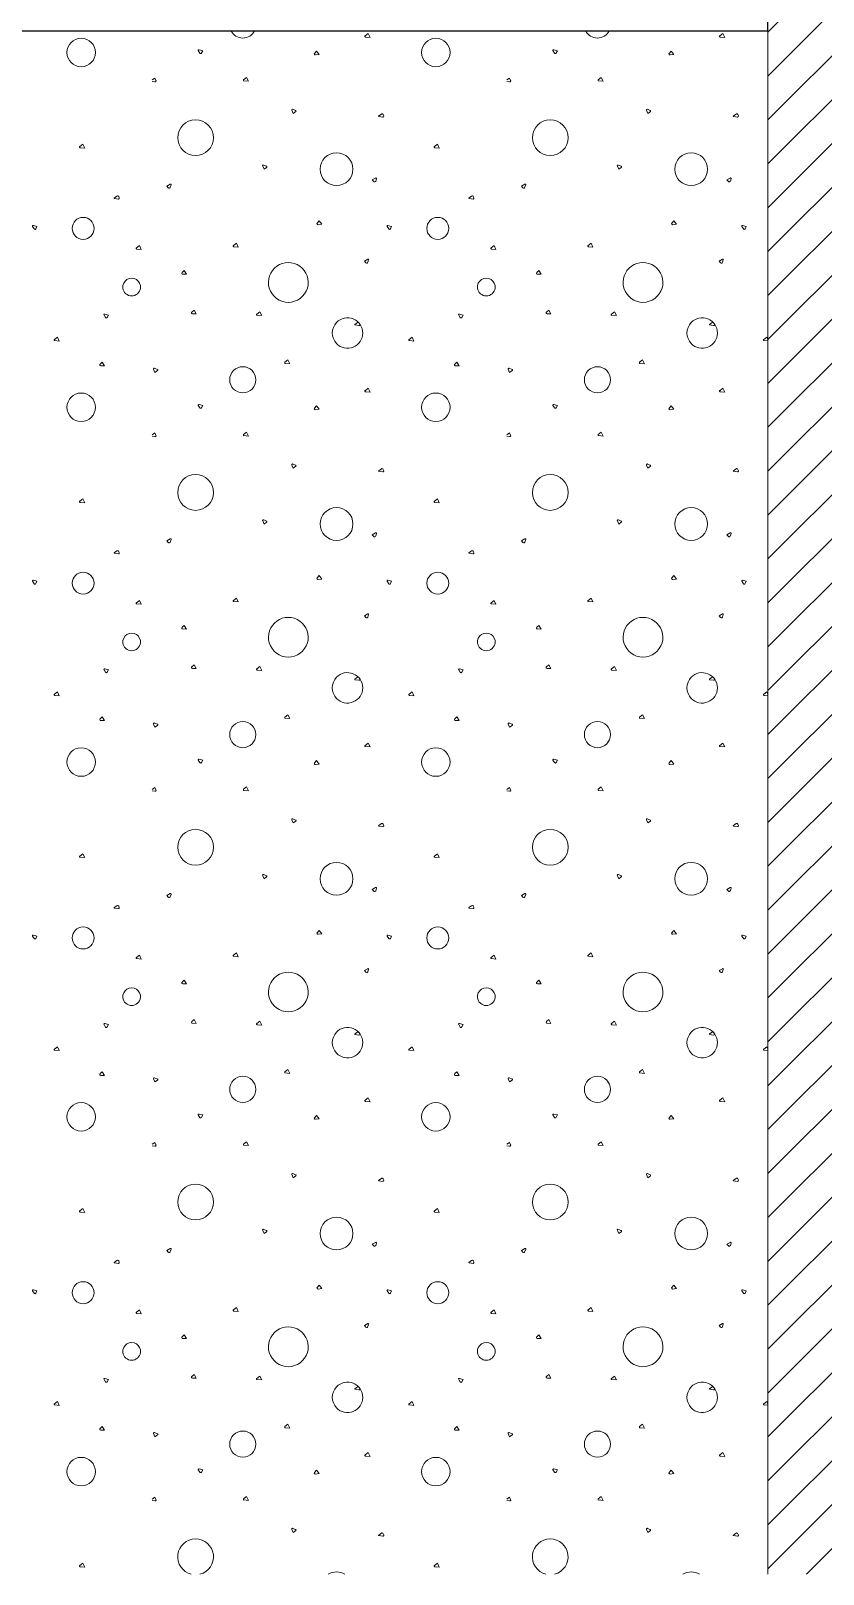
# Model space of a CAD drawing. Header units: millimetres. Extents: x 15 to 2176, y 3 to 641.
# Drawn here: x 392 to 427.7, y 18.5 to 88.1 of the extents above; entities that cross this region are included whole.
import ezdxf
from ezdxf.xclip import XClip

# ---------------------------------------------------------------- set-up
doc = ezdxf.new("R2010")
doc.units = ezdxf.units.MM
doc.header["$MEASUREMENT"] = 0
doc.header["$XCLIPFRAME"] = 0
doc.layers.add('A--------P-', color=7, linetype='Continuous')
doc.layers.add('A-01SF-----', color=7, linetype='Continuous')
doc.layers.add('A-L-10--EF-', color=4, linetype='Continuous', lineweight=0)

# ---------------------------------------------------------------- blocks, each defined once
blk = doc.blocks.new('*X2')
at = {"layer": 'A-L-10--EF-'}
for p, q in [((407.071, 87.847), (407.207, 87.953)), ((407.292, 87.778), (407.086, 87.796)), ((407.207, 87.953), (407.292, 87.778)), ((423.071, 87.847), (423.207, 87.953)), ((423.292, 87.778), (423.086, 87.796)), ((423.207, 87.953), (423.292, 87.778)), ((399.613, 87.072), (399.543, 87.182)), ((399.575, 87.225), (399.741, 87.181)), ((399.741, 87.181), (399.688, 87.076)), ((404.787, 87.058), (404.873, 87.162)), ((404.993, 87.009), (404.825, 86.988)), ((404.873, 87.162), (404.993, 87.009)), ((415.613, 87.072), (415.543, 87.182)), ((415.575, 87.225), (415.741, 87.181)), ((415.741, 87.181), (415.688, 87.076)), ((420.787, 87.058), (420.873, 87.162)), ((420.993, 87.009), (420.825, 86.988)), ((420.873, 87.162), (420.993, 87.009)), ((397.466, 85.862), (397.586, 85.947)), ((397.587, 85.779), (397.466, 85.795)), ((397.586, 85.947), (397.633, 85.839)), ((401.586, 85.869), (401.721, 85.974)), ((401.806, 85.8), (401.601, 85.818)), ((401.721, 85.974), (401.806, 85.8)), ((413.466, 85.862), (413.586, 85.947)), ((413.587, 85.779), (413.466, 85.795)), ((413.586, 85.947), (413.633, 85.839)), ((417.586, 85.869), (417.721, 85.974)), ((417.806, 85.8), (417.601, 85.818)), ((417.721, 85.974), (417.806, 85.8)), ((403.76, 84.492), (403.822, 84.351)), ((403.933, 84.484), (403.808, 84.539)), ((403.822, 84.351), (403.938, 84.435)), ((407.683, 84.236), (407.805, 84.322)), ((407.884, 84.299), (407.91, 84.239)), ((419.76, 84.492), (419.822, 84.351)), ((419.933, 84.484), (419.808, 84.539)), ((419.822, 84.351), (419.938, 84.435)), ((423.683, 84.236), (423.805, 84.322)), ((423.884, 84.299), (423.91, 84.239)), ((407.872, 84.189), (407.688, 84.214)), ((423.872, 84.189), (423.688, 84.214)), ((394.196, 82.857), (394.331, 82.962)), ((394.331, 82.962), (394.416, 82.788)), ((410.196, 82.857), (410.331, 82.962)), ((410.331, 82.962), (410.416, 82.788)), ((394.416, 82.788), (394.211, 82.805)), ((410.416, 82.788), (410.211, 82.805)), ((402.448, 81.974), (402.51, 81.834)), ((402.621, 81.967), (402.496, 82.022)), ((402.51, 81.834), (402.626, 81.917)), ((407.536, 81.438), (407.387, 81.352)), ((418.448, 81.974), (418.51, 81.834)), ((418.621, 81.967), (418.496, 82.022)), ((418.51, 81.834), (418.626, 81.917)), ((423.536, 81.438), (423.387, 81.352)), ((398.271, 81.163), (398.123, 81.077)), ((398.123, 81.077), (398.19, 81.002)), ((398.28, 81.022), (398.313, 81.129)), ((407.387, 81.352), (407.455, 81.277)), ((407.545, 81.297), (407.578, 81.404)), ((414.271, 81.163), (414.123, 81.077)), ((414.123, 81.077), (414.19, 81.002)), ((414.28, 81.022), (414.313, 81.129)), ((423.387, 81.352), (423.455, 81.277)), ((423.545, 81.297), (423.578, 81.404)), ((395.749, 80.536), (395.871, 80.621)), ((395.938, 80.489), (395.755, 80.514)), ((395.95, 80.599), (395.976, 80.539)), ((411.749, 80.536), (411.871, 80.621)), ((411.938, 80.489), (411.755, 80.514)), ((411.95, 80.599), (411.976, 80.539)), ((404.905, 79.402), (404.991, 79.506)), ((405.111, 79.353), (404.943, 79.332)), ((404.991, 79.506), (405.111, 79.353)), ((420.905, 79.402), (420.991, 79.506)), ((421.111, 79.353), (420.943, 79.332)), ((420.991, 79.506), (421.111, 79.353)), ((392.137, 79.141), (392.068, 79.251)), ((392.1, 79.294), (392.265, 79.25)), ((392.265, 79.25), (392.213, 79.145)), ((408.137, 79.141), (408.068, 79.251)), ((408.1, 79.294), (408.265, 79.25)), ((408.265, 79.25), (408.213, 79.145)), ((424.137, 79.141), (424.068, 79.251)), ((424.1, 79.294), (424.265, 79.25)), ((424.265, 79.25), (424.213, 79.145)), ((396.75, 78.286), (396.885, 78.391)), ((396.97, 78.216), (396.765, 78.234)), ((396.885, 78.391), (396.97, 78.216)), ((401.124, 78.39), (401.26, 78.495)), ((401.345, 78.321), (401.14, 78.338)), ((401.26, 78.495), (401.345, 78.321)), ((412.75, 78.286), (412.885, 78.391)), ((412.97, 78.216), (412.765, 78.234)), ((412.885, 78.391), (412.97, 78.216)), ((417.124, 78.39), (417.26, 78.495)), ((417.345, 78.321), (417.14, 78.338)), ((417.26, 78.495), (417.345, 78.321)), ((398.81, 77.175), (398.912, 77.264)), ((398.912, 77.264), (399.007, 77.095)), ((407.185, 77.779), (407.037, 77.693)), ((407.037, 77.693), (407.104, 77.618)), ((407.194, 77.638), (407.227, 77.746)), ((414.81, 77.175), (414.912, 77.264)), ((414.912, 77.264), (415.007, 77.095)), ((423.185, 77.779), (423.037, 77.693)), ((423.037, 77.693), (423.104, 77.618)), ((423.194, 77.638), (423.227, 77.746)), ((399.007, 77.095), (398.838, 77.099)), ((415.007, 77.095), (414.838, 77.099)), ((395.358, 75.149), (395.289, 75.258)), ((395.32, 75.302), (395.486, 75.258)), ((395.486, 75.258), (395.433, 75.153)), ((399.251, 75.394), (399.352, 75.483)), ((399.447, 75.314), (399.278, 75.319)), ((399.352, 75.483), (399.447, 75.314)), ((402.184, 75.3), (402.319, 75.405)), ((402.404, 75.231), (402.199, 75.249)), ((402.319, 75.405), (402.404, 75.231)), ((411.358, 75.149), (411.289, 75.258)), ((411.32, 75.302), (411.486, 75.258)), ((411.486, 75.258), (411.433, 75.153)), ((415.251, 75.394), (415.352, 75.483)), ((415.447, 75.314), (415.278, 75.319)), ((415.352, 75.483), (415.447, 75.314)), ((418.184, 75.3), (418.319, 75.405)), ((418.404, 75.231), (418.199, 75.249)), ((418.319, 75.405), (418.404, 75.231)), ((406.604, 74.834), (406.726, 74.92)), ((406.792, 74.787), (406.609, 74.812)), ((406.805, 74.897), (406.83, 74.837)), ((422.604, 74.834), (422.726, 74.92)), ((422.792, 74.787), (422.609, 74.812)), ((422.805, 74.897), (422.83, 74.837)), ((393.05, 74.155), (393.185, 74.261)), ((393.27, 74.086), (393.065, 74.104)), ((393.185, 74.261), (393.27, 74.086)), ((409.05, 74.155), (409.185, 74.261)), ((409.27, 74.086), (409.065, 74.104)), ((409.185, 74.261), (409.27, 74.086)), ((425.05, 74.155), (425.185, 74.261)), ((425.242, 74.089), (425.065, 74.104)), ((425.185, 74.261), (425.242, 74.143)), ((395.11, 73.045), (395.212, 73.134)), ((395.212, 73.134), (395.307, 72.965)), ((403.449, 73.127), (403.585, 73.232)), ((403.585, 73.232), (403.67, 73.058)), ((411.11, 73.045), (411.212, 73.134)), ((411.212, 73.134), (411.307, 72.965)), ((419.449, 73.127), (419.585, 73.232)), ((419.585, 73.232), (419.67, 73.058)), ((395.307, 72.965), (395.138, 72.969)), ((397.526, 72.811), (397.587, 72.671)), ((397.698, 72.804), (397.573, 72.859)), ((397.587, 72.671), (397.703, 72.754)), ((403.67, 73.058), (403.464, 73.075)), ((411.307, 72.965), (411.138, 72.969)), ((413.526, 72.811), (413.587, 72.671)), ((413.698, 72.804), (413.573, 72.859)), ((413.587, 72.671), (413.703, 72.754)), ((419.67, 73.058), (419.464, 73.075)), ((407.071, 71.847), (407.207, 71.953)), ((407.292, 71.778), (407.086, 71.796)), ((407.207, 71.953), (407.292, 71.778)), ((423.071, 71.847), (423.207, 71.953)), ((423.292, 71.778), (423.086, 71.796)), ((423.207, 71.953), (423.292, 71.778)), ((399.613, 71.072), (399.543, 71.182)), ((399.575, 71.225), (399.741, 71.181)), ((399.741, 71.181), (399.688, 71.076)), ((404.787, 71.058), (404.873, 71.162)), ((404.993, 71.009), (404.825, 70.988)), ((404.873, 71.162), (404.993, 71.009)), ((415.613, 71.072), (415.543, 71.182)), ((415.575, 71.225), (415.741, 71.181)), ((415.741, 71.181), (415.688, 71.076)), ((420.787, 71.058), (420.873, 71.162)), ((420.993, 71.009), (420.825, 70.988)), ((420.873, 71.162), (420.993, 71.009)), ((397.466, 69.862), (397.586, 69.947)), ((397.587, 69.779), (397.466, 69.795)), ((397.586, 69.947), (397.633, 69.839)), ((401.586, 69.869), (401.721, 69.974)), ((401.806, 69.8), (401.601, 69.818)), ((401.721, 69.974), (401.806, 69.8)), ((413.466, 69.862), (413.586, 69.947)), ((413.587, 69.779), (413.466, 69.795)), ((413.586, 69.947), (413.633, 69.839)), ((417.586, 69.869), (417.721, 69.974)), ((417.806, 69.8), (417.601, 69.818)), ((417.721, 69.974), (417.806, 69.8)), ((403.76, 68.492), (403.822, 68.351)), ((403.933, 68.484), (403.808, 68.539)), ((403.822, 68.351), (403.938, 68.435)), ((407.683, 68.236), (407.805, 68.322)), ((407.872, 68.189), (407.688, 68.214)), ((407.884, 68.299), (407.91, 68.239)), ((419.76, 68.492), (419.822, 68.351)), ((419.933, 68.484), (419.808, 68.539)), ((419.822, 68.351), (419.938, 68.435)), ((423.683, 68.236), (423.805, 68.322)), ((423.872, 68.189), (423.688, 68.214)), ((423.884, 68.299), (423.91, 68.239)), ((394.196, 66.857), (394.331, 66.962)), ((394.331, 66.962), (394.416, 66.788)), ((410.196, 66.857), (410.331, 66.962)), ((410.331, 66.962), (410.416, 66.788)), ((394.416, 66.788), (394.211, 66.805)), ((410.416, 66.788), (410.211, 66.805)), ((402.448, 65.974), (402.51, 65.834)), ((402.621, 65.967), (402.496, 66.022)), ((402.51, 65.834), (402.626, 65.917)), ((407.536, 65.438), (407.387, 65.352)), ((418.448, 65.974), (418.51, 65.834)), ((418.621, 65.967), (418.496, 66.022)), ((418.51, 65.834), (418.626, 65.917)), ((423.536, 65.438), (423.387, 65.352)), ((398.271, 65.163), (398.123, 65.077)), ((398.123, 65.077), (398.19, 65.002)), ((398.28, 65.022), (398.313, 65.129)), ((407.387, 65.352), (407.455, 65.277)), ((407.545, 65.297), (407.578, 65.404)), ((414.271, 65.163), (414.123, 65.077)), ((414.123, 65.077), (414.19, 65.002)), ((414.28, 65.022), (414.313, 65.129)), ((423.387, 65.352), (423.455, 65.277)), ((423.545, 65.297), (423.578, 65.404)), ((395.749, 64.536), (395.871, 64.621)), ((395.938, 64.489), (395.755, 64.514)), ((395.95, 64.599), (395.976, 64.539)), ((411.749, 64.536), (411.871, 64.621)), ((411.938, 64.489), (411.755, 64.514)), ((411.95, 64.599), (411.976, 64.539)), ((404.905, 63.402), (404.991, 63.506)), ((405.111, 63.353), (404.943, 63.332)), ((404.991, 63.506), (405.111, 63.353)), ((420.905, 63.402), (420.991, 63.506)), ((421.111, 63.353), (420.943, 63.332)), ((420.991, 63.506), (421.111, 63.353)), ((392.137, 63.141), (392.068, 63.251)), ((392.1, 63.294), (392.265, 63.25)), ((392.265, 63.25), (392.213, 63.145)), ((408.137, 63.141), (408.068, 63.251)), ((408.1, 63.294), (408.265, 63.25)), ((408.265, 63.25), (408.213, 63.145)), ((424.137, 63.141), (424.068, 63.251)), ((424.1, 63.294), (424.265, 63.25)), ((424.265, 63.25), (424.213, 63.145)), ((396.75, 62.286), (396.885, 62.391)), ((396.97, 62.216), (396.765, 62.234)), ((396.885, 62.391), (396.97, 62.216)), ((401.124, 62.39), (401.26, 62.495)), ((401.345, 62.321), (401.14, 62.338)), ((401.26, 62.495), (401.345, 62.321)), ((412.75, 62.286), (412.885, 62.391)), ((412.97, 62.216), (412.765, 62.234)), ((412.885, 62.391), (412.97, 62.216)), ((417.124, 62.39), (417.26, 62.495)), ((417.345, 62.321), (417.14, 62.338)), ((417.26, 62.495), (417.345, 62.321)), ((398.81, 61.175), (398.912, 61.264)), ((398.912, 61.264), (399.007, 61.095)), ((407.185, 61.779), (407.037, 61.693)), ((407.037, 61.693), (407.104, 61.618)), ((407.194, 61.638), (407.227, 61.746)), ((414.81, 61.175), (414.912, 61.264)), ((414.912, 61.264), (415.007, 61.095)), ((423.185, 61.779), (423.037, 61.693)), ((423.037, 61.693), (423.104, 61.618)), ((423.194, 61.638), (423.227, 61.746)), ((399.007, 61.095), (398.838, 61.099)), ((415.007, 61.095), (414.838, 61.099)), ((395.358, 59.149), (395.289, 59.258)), ((395.32, 59.302), (395.486, 59.258)), ((395.486, 59.258), (395.433, 59.153)), ((399.251, 59.394), (399.352, 59.483)), ((399.447, 59.314), (399.278, 59.319)), ((399.352, 59.483), (399.447, 59.314)), ((402.184, 59.3), (402.319, 59.405)), ((402.404, 59.231), (402.199, 59.249)), ((402.319, 59.405), (402.404, 59.231)), ((411.358, 59.149), (411.289, 59.258)), ((411.32, 59.302), (411.486, 59.258)), ((411.486, 59.258), (411.433, 59.153)), ((415.251, 59.394), (415.352, 59.483)), ((415.447, 59.314), (415.278, 59.319)), ((415.352, 59.483), (415.447, 59.314)), ((418.184, 59.3), (418.319, 59.405)), ((418.404, 59.231), (418.199, 59.249)), ((418.319, 59.405), (418.404, 59.231)), ((406.604, 58.834), (406.726, 58.92)), ((406.792, 58.787), (406.609, 58.812)), ((406.805, 58.897), (406.83, 58.837)), ((422.604, 58.834), (422.726, 58.92)), ((422.792, 58.787), (422.609, 58.812)), ((422.805, 58.897), (422.83, 58.837)), ((393.05, 58.155), (393.185, 58.261)), ((393.27, 58.086), (393.065, 58.104)), ((393.185, 58.261), (393.27, 58.086)), ((409.05, 58.155), (409.185, 58.261)), ((409.27, 58.086), (409.065, 58.104)), ((409.185, 58.261), (409.27, 58.086)), ((425.05, 58.155), (425.185, 58.261)), ((425.242, 58.089), (425.065, 58.104)), ((425.185, 58.261), (425.242, 58.143)), ((395.11, 57.045), (395.212, 57.134)), ((395.212, 57.134), (395.307, 56.965)), ((403.449, 57.127), (403.585, 57.232)), ((403.67, 57.058), (403.464, 57.075)), ((403.585, 57.232), (403.67, 57.058)), ((411.11, 57.045), (411.212, 57.134)), ((411.212, 57.134), (411.307, 56.965)), ((419.449, 57.127), (419.585, 57.232)), ((419.67, 57.058), (419.464, 57.075)), ((419.585, 57.232), (419.67, 57.058)), ((395.307, 56.965), (395.138, 56.969)), ((397.526, 56.811), (397.587, 56.671)), ((397.698, 56.804), (397.573, 56.859)), ((397.587, 56.671), (397.703, 56.754)), ((411.307, 56.965), (411.138, 56.969)), ((413.526, 56.811), (413.587, 56.671)), ((413.698, 56.804), (413.573, 56.859)), ((413.587, 56.671), (413.703, 56.754)), ((407.071, 55.847), (407.207, 55.953)), ((407.292, 55.778), (407.086, 55.796)), ((407.207, 55.953), (407.292, 55.778)), ((423.071, 55.847), (423.207, 55.953)), ((423.292, 55.778), (423.086, 55.796)), ((423.207, 55.953), (423.292, 55.778)), ((399.613, 55.072), (399.543, 55.182)), ((399.575, 55.225), (399.741, 55.181)), ((399.741, 55.181), (399.688, 55.076)), ((404.787, 55.058), (404.873, 55.162)), ((404.993, 55.009), (404.825, 54.988)), ((404.873, 55.162), (404.993, 55.009)), ((415.613, 55.072), (415.543, 55.182)), ((415.575, 55.225), (415.741, 55.181)), ((415.741, 55.181), (415.688, 55.076)), ((420.787, 55.058), (420.873, 55.162)), ((420.993, 55.009), (420.825, 54.988)), ((420.873, 55.162), (420.993, 55.009)), ((397.466, 53.862), (397.586, 53.947)), ((397.587, 53.779), (397.466, 53.795)), ((397.586, 53.947), (397.633, 53.839)), ((401.586, 53.869), (401.721, 53.974)), ((401.806, 53.8), (401.601, 53.818)), ((401.721, 53.974), (401.806, 53.8)), ((413.466, 53.862), (413.586, 53.947)), ((413.587, 53.779), (413.466, 53.795)), ((413.586, 53.947), (413.633, 53.839)), ((417.586, 53.869), (417.721, 53.974)), ((417.806, 53.8), (417.601, 53.818)), ((417.721, 53.974), (417.806, 53.8)), ((403.76, 52.492), (403.822, 52.351)), ((403.933, 52.484), (403.808, 52.539)), ((403.822, 52.351), (403.938, 52.435)), ((407.683, 52.236), (407.805, 52.322)), ((407.872, 52.189), (407.688, 52.214)), ((407.884, 52.299), (407.91, 52.239)), ((419.76, 52.492), (419.822, 52.351)), ((419.933, 52.484), (419.808, 52.539)), ((419.822, 52.351), (419.938, 52.435)), ((423.683, 52.236), (423.805, 52.322)), ((423.872, 52.189), (423.688, 52.214)), ((423.884, 52.299), (423.91, 52.239)), ((394.196, 50.857), (394.331, 50.962)), ((394.331, 50.962), (394.416, 50.788)), ((410.196, 50.857), (410.331, 50.962)), ((410.331, 50.962), (410.416, 50.788)), ((394.416, 50.788), (394.211, 50.805)), ((410.416, 50.788), (410.211, 50.805)), ((402.448, 49.974), (402.51, 49.834)), ((402.621, 49.967), (402.496, 50.022)), ((402.51, 49.834), (402.626, 49.917)), ((407.536, 49.438), (407.387, 49.352)), ((418.448, 49.974), (418.51, 49.834)), ((418.621, 49.967), (418.496, 50.022)), ((418.51, 49.834), (418.626, 49.917)), ((423.536, 49.438), (423.387, 49.352)), ((398.271, 49.163), (398.123, 49.077)), ((398.123, 49.077), (398.19, 49.002)), ((398.28, 49.022), (398.313, 49.129)), ((407.387, 49.352), (407.455, 49.277)), ((407.545, 49.297), (407.578, 49.404)), ((414.271, 49.163), (414.123, 49.077)), ((414.123, 49.077), (414.19, 49.002)), ((414.28, 49.022), (414.313, 49.129)), ((423.387, 49.352), (423.455, 49.277)), ((423.545, 49.297), (423.578, 49.404)), ((395.749, 48.536), (395.871, 48.621)), ((395.938, 48.489), (395.755, 48.514)), ((395.95, 48.599), (395.976, 48.539)), ((411.749, 48.536), (411.871, 48.621)), ((411.938, 48.489), (411.755, 48.514)), ((411.95, 48.599), (411.976, 48.539)), ((404.905, 47.402), (404.991, 47.506)), ((405.111, 47.353), (404.943, 47.332)), ((404.991, 47.506), (405.111, 47.353)), ((420.905, 47.402), (420.991, 47.506)), ((421.111, 47.353), (420.943, 47.332)), ((420.991, 47.506), (421.111, 47.353)), ((392.137, 47.141), (392.068, 47.251)), ((392.1, 47.294), (392.265, 47.25)), ((392.265, 47.25), (392.213, 47.145)), ((408.137, 47.141), (408.068, 47.251)), ((408.1, 47.294), (408.265, 47.25)), ((408.265, 47.25), (408.213, 47.145)), ((424.137, 47.141), (424.068, 47.251)), ((424.1, 47.294), (424.265, 47.25)), ((424.265, 47.25), (424.213, 47.145)), ((396.75, 46.286), (396.885, 46.391)), ((396.97, 46.216), (396.765, 46.234)), ((396.885, 46.391), (396.97, 46.216)), ((401.124, 46.39), (401.26, 46.495)), ((401.345, 46.321), (401.14, 46.338)), ((401.26, 46.495), (401.345, 46.321)), ((412.75, 46.286), (412.885, 46.391)), ((412.97, 46.216), (412.765, 46.234)), ((412.885, 46.391), (412.97, 46.216)), ((417.124, 46.39), (417.26, 46.495)), ((417.345, 46.321), (417.14, 46.338)), ((417.26, 46.495), (417.345, 46.321)), ((398.81, 45.175), (398.912, 45.264)), ((398.912, 45.264), (399.007, 45.095)), ((407.185, 45.779), (407.037, 45.693)), ((407.037, 45.693), (407.104, 45.618)), ((407.194, 45.638), (407.227, 45.746)), ((414.81, 45.175), (414.912, 45.264)), ((414.912, 45.264), (415.007, 45.095)), ((423.185, 45.779), (423.037, 45.693)), ((423.037, 45.693), (423.104, 45.618)), ((423.194, 45.638), (423.227, 45.746)), ((399.007, 45.095), (398.838, 45.099)), ((415.007, 45.095), (414.838, 45.099)), ((395.358, 43.149), (395.289, 43.258)), ((395.32, 43.302), (395.486, 43.258)), ((395.486, 43.258), (395.433, 43.153)), ((399.251, 43.394), (399.352, 43.483)), ((399.447, 43.314), (399.278, 43.319)), ((399.352, 43.483), (399.447, 43.314)), ((402.184, 43.3), (402.319, 43.405)), ((402.404, 43.231), (402.199, 43.249)), ((402.319, 43.405), (402.404, 43.231)), ((411.358, 43.149), (411.289, 43.258)), ((411.32, 43.302), (411.486, 43.258)), ((411.486, 43.258), (411.433, 43.153)), ((415.251, 43.394), (415.352, 43.483)), ((415.447, 43.314), (415.278, 43.319)), ((415.352, 43.483), (415.447, 43.314)), ((418.184, 43.3), (418.319, 43.405)), ((418.404, 43.231), (418.199, 43.249)), ((418.319, 43.405), (418.404, 43.231)), ((406.604, 42.834), (406.726, 42.92)), ((406.792, 42.787), (406.609, 42.812)), ((406.805, 42.897), (406.83, 42.837)), ((422.604, 42.834), (422.726, 42.92)), ((422.792, 42.787), (422.609, 42.812)), ((422.805, 42.897), (422.83, 42.837)), ((393.05, 42.155), (393.185, 42.261)), ((393.27, 42.086), (393.065, 42.104)), ((393.185, 42.261), (393.27, 42.086)), ((409.05, 42.155), (409.185, 42.261)), ((409.27, 42.086), (409.065, 42.104)), ((409.185, 42.261), (409.27, 42.086)), ((425.05, 42.155), (425.185, 42.261)), ((425.242, 42.089), (425.065, 42.104)), ((425.185, 42.261), (425.242, 42.143)), ((395.11, 41.045), (395.212, 41.134)), ((395.212, 41.134), (395.307, 40.965)), ((403.449, 41.127), (403.585, 41.232)), ((403.67, 41.058), (403.464, 41.075)), ((403.585, 41.232), (403.67, 41.058)), ((411.11, 41.045), (411.212, 41.134)), ((411.212, 41.134), (411.307, 40.965)), ((419.449, 41.127), (419.585, 41.232)), ((419.67, 41.058), (419.464, 41.075)), ((419.585, 41.232), (419.67, 41.058)), ((395.307, 40.965), (395.138, 40.969)), ((397.526, 40.811), (397.587, 40.671)), ((397.698, 40.804), (397.573, 40.859)), ((397.587, 40.671), (397.703, 40.754)), ((411.307, 40.965), (411.138, 40.969)), ((413.526, 40.811), (413.587, 40.671)), ((413.698, 40.804), (413.573, 40.859)), ((413.587, 40.671), (413.703, 40.754)), ((407.071, 39.847), (407.207, 39.953)), ((407.292, 39.778), (407.086, 39.796)), ((407.207, 39.953), (407.292, 39.778)), ((423.071, 39.847), (423.207, 39.953)), ((423.292, 39.778), (423.086, 39.796)), ((423.207, 39.953), (423.292, 39.778)), ((399.613, 39.072), (399.543, 39.182)), ((399.575, 39.225), (399.741, 39.181)), ((399.741, 39.181), (399.688, 39.076)), ((404.787, 39.058), (404.873, 39.162)), ((404.993, 39.009), (404.825, 38.988)), ((404.873, 39.162), (404.993, 39.009)), ((415.613, 39.072), (415.543, 39.182)), ((415.575, 39.225), (415.741, 39.181)), ((415.741, 39.181), (415.688, 39.076)), ((420.787, 39.058), (420.873, 39.162)), ((420.993, 39.009), (420.825, 38.988)), ((420.873, 39.162), (420.993, 39.009)), ((397.466, 37.862), (397.586, 37.947)), ((397.587, 37.779), (397.466, 37.795)), ((397.586, 37.947), (397.633, 37.839)), ((401.586, 37.869), (401.721, 37.974)), ((401.806, 37.8), (401.601, 37.818)), ((401.721, 37.974), (401.806, 37.8)), ((413.466, 37.862), (413.586, 37.947)), ((413.587, 37.779), (413.466, 37.795)), ((413.586, 37.947), (413.633, 37.839)), ((417.586, 37.869), (417.721, 37.974)), ((417.806, 37.8), (417.601, 37.818)), ((417.721, 37.974), (417.806, 37.8)), ((403.76, 36.492), (403.822, 36.351)), ((403.933, 36.484), (403.808, 36.539)), ((403.822, 36.351), (403.938, 36.435)), ((407.683, 36.236), (407.805, 36.322)), ((407.872, 36.189), (407.688, 36.214)), ((407.884, 36.299), (407.91, 36.239)), ((419.76, 36.492), (419.822, 36.351)), ((419.933, 36.484), (419.808, 36.539)), ((419.822, 36.351), (419.938, 36.435)), ((423.683, 36.236), (423.805, 36.322)), ((423.872, 36.189), (423.688, 36.214)), ((423.884, 36.299), (423.91, 36.239)), ((394.196, 34.857), (394.331, 34.962)), ((394.416, 34.788), (394.211, 34.805)), ((394.331, 34.962), (394.416, 34.788)), ((410.196, 34.857), (410.331, 34.962)), ((410.416, 34.788), (410.211, 34.805)), ((410.331, 34.962), (410.416, 34.788)), ((402.448, 33.974), (402.51, 33.834)), ((402.621, 33.967), (402.496, 34.022)), ((402.51, 33.834), (402.626, 33.917)), ((407.536, 33.438), (407.387, 33.352)), ((418.448, 33.974), (418.51, 33.834)), ((418.621, 33.967), (418.496, 34.022)), ((418.51, 33.834), (418.626, 33.917)), ((423.536, 33.438), (423.387, 33.352)), ((398.271, 33.163), (398.123, 33.077)), ((398.123, 33.077), (398.19, 33.002)), ((398.28, 33.022), (398.313, 33.129)), ((407.387, 33.352), (407.455, 33.277)), ((407.545, 33.297), (407.578, 33.404)), ((414.271, 33.163), (414.123, 33.077)), ((414.123, 33.077), (414.19, 33.002)), ((414.28, 33.022), (414.313, 33.129)), ((423.387, 33.352), (423.455, 33.277)), ((423.545, 33.297), (423.578, 33.404)), ((395.749, 32.536), (395.871, 32.621)), ((395.938, 32.489), (395.755, 32.514)), ((395.95, 32.599), (395.976, 32.539)), ((411.749, 32.536), (411.871, 32.621)), ((411.938, 32.489), (411.755, 32.514)), ((411.95, 32.599), (411.976, 32.539)), ((404.905, 31.402), (404.991, 31.506)), ((405.111, 31.353), (404.943, 31.332)), ((404.991, 31.506), (405.111, 31.353)), ((420.905, 31.402), (420.991, 31.506)), ((421.111, 31.353), (420.943, 31.332)), ((420.991, 31.506), (421.111, 31.353)), ((392.137, 31.141), (392.068, 31.251)), ((392.1, 31.294), (392.265, 31.25)), ((392.265, 31.25), (392.213, 31.145)), ((408.137, 31.141), (408.068, 31.251)), ((408.1, 31.294), (408.265, 31.25)), ((408.265, 31.25), (408.213, 31.145)), ((424.137, 31.141), (424.068, 31.251)), ((424.1, 31.294), (424.265, 31.25)), ((424.265, 31.25), (424.213, 31.145)), ((396.75, 30.286), (396.885, 30.391)), ((396.97, 30.216), (396.765, 30.234)), ((396.885, 30.391), (396.97, 30.216)), ((401.124, 30.39), (401.26, 30.495)), ((401.345, 30.321), (401.14, 30.338)), ((401.26, 30.495), (401.345, 30.321)), ((412.75, 30.286), (412.885, 30.391)), ((412.97, 30.216), (412.765, 30.234)), ((412.885, 30.391), (412.97, 30.216)), ((417.124, 30.39), (417.26, 30.495)), ((417.345, 30.321), (417.14, 30.338)), ((417.26, 30.495), (417.345, 30.321)), ((398.81, 29.175), (398.912, 29.264)), ((398.912, 29.264), (399.007, 29.095)), ((407.185, 29.779), (407.037, 29.693)), ((407.037, 29.693), (407.104, 29.618)), ((407.194, 29.638), (407.227, 29.746)), ((414.81, 29.175), (414.912, 29.264)), ((414.912, 29.264), (415.007, 29.095)), ((423.185, 29.779), (423.037, 29.693)), ((423.037, 29.693), (423.104, 29.618)), ((423.194, 29.638), (423.227, 29.746)), ((399.007, 29.095), (398.838, 29.099)), ((415.007, 29.095), (414.838, 29.099)), ((395.358, 27.149), (395.289, 27.258)), ((395.32, 27.302), (395.486, 27.258)), ((395.486, 27.258), (395.433, 27.153)), ((399.251, 27.394), (399.352, 27.483)), ((399.447, 27.314), (399.278, 27.319)), ((399.352, 27.483), (399.447, 27.314)), ((402.184, 27.3), (402.319, 27.405)), ((402.404, 27.231), (402.199, 27.249)), ((402.319, 27.405), (402.404, 27.231)), ((411.358, 27.149), (411.289, 27.258)), ((411.32, 27.302), (411.486, 27.258)), ((411.486, 27.258), (411.433, 27.153)), ((415.251, 27.394), (415.352, 27.483)), ((415.447, 27.314), (415.278, 27.319)), ((415.352, 27.483), (415.447, 27.314)), ((418.184, 27.3), (418.319, 27.405)), ((418.404, 27.231), (418.199, 27.249)), ((418.319, 27.405), (418.404, 27.231)), ((406.604, 26.834), (406.726, 26.92)), ((406.792, 26.787), (406.609, 26.812)), ((406.805, 26.897), (406.83, 26.837)), ((422.604, 26.834), (422.726, 26.92)), ((422.792, 26.787), (422.609, 26.812)), ((422.805, 26.897), (422.83, 26.837)), ((393.05, 26.155), (393.185, 26.261)), ((393.27, 26.086), (393.065, 26.104)), ((393.185, 26.261), (393.27, 26.086)), ((409.05, 26.155), (409.185, 26.261)), ((409.27, 26.086), (409.065, 26.104)), ((409.185, 26.261), (409.27, 26.086)), ((425.05, 26.155), (425.185, 26.261)), ((425.242, 26.089), (425.065, 26.104)), ((425.185, 26.261), (425.242, 26.143)), ((395.11, 25.045), (395.212, 25.134)), ((395.212, 25.134), (395.307, 24.965)), ((403.449, 25.127), (403.585, 25.232)), ((403.67, 25.058), (403.464, 25.075)), ((403.585, 25.232), (403.67, 25.058)), ((411.11, 25.045), (411.212, 25.134)), ((411.212, 25.134), (411.307, 24.965)), ((419.449, 25.127), (419.585, 25.232)), ((419.67, 25.058), (419.464, 25.075)), ((419.585, 25.232), (419.67, 25.058)), ((395.307, 24.965), (395.138, 24.969)), ((397.526, 24.811), (397.587, 24.671)), ((397.698, 24.804), (397.573, 24.859)), ((397.587, 24.671), (397.703, 24.754)), ((411.307, 24.965), (411.138, 24.969)), ((413.526, 24.811), (413.587, 24.671)), ((413.698, 24.804), (413.573, 24.859)), ((413.587, 24.671), (413.703, 24.754)), ((407.071, 23.847), (407.207, 23.953)), ((407.292, 23.778), (407.086, 23.796)), ((407.207, 23.953), (407.292, 23.778)), ((423.071, 23.847), (423.207, 23.953)), ((423.292, 23.778), (423.086, 23.796)), ((423.207, 23.953), (423.292, 23.778)), ((399.613, 23.072), (399.543, 23.182)), ((399.575, 23.225), (399.741, 23.181)), ((399.741, 23.181), (399.688, 23.076)), ((404.787, 23.058), (404.873, 23.162)), ((404.993, 23.009), (404.825, 22.988)), ((404.873, 23.162), (404.993, 23.009)), ((415.613, 23.072), (415.543, 23.182)), ((415.575, 23.225), (415.741, 23.181)), ((415.741, 23.181), (415.688, 23.076)), ((420.787, 23.058), (420.873, 23.162)), ((420.993, 23.009), (420.825, 22.988)), ((420.873, 23.162), (420.993, 23.009)), ((397.466, 21.862), (397.586, 21.947)), ((397.587, 21.779), (397.466, 21.795)), ((397.586, 21.947), (397.633, 21.839)), ((401.586, 21.869), (401.721, 21.974)), ((401.806, 21.8), (401.601, 21.818)), ((401.721, 21.974), (401.806, 21.8)), ((413.466, 21.862), (413.586, 21.947)), ((413.587, 21.779), (413.466, 21.795)), ((413.586, 21.947), (413.633, 21.839)), ((417.586, 21.869), (417.721, 21.974)), ((417.806, 21.8), (417.601, 21.818)), ((417.721, 21.974), (417.806, 21.8)), ((403.76, 20.492), (403.822, 20.351)), ((403.933, 20.484), (403.808, 20.539)), ((403.822, 20.351), (403.938, 20.435)), ((407.683, 20.236), (407.805, 20.322)), ((407.872, 20.189), (407.688, 20.214)), ((407.884, 20.299), (407.91, 20.239)), ((419.76, 20.492), (419.822, 20.351)), ((419.933, 20.484), (419.808, 20.539)), ((419.822, 20.351), (419.938, 20.435)), ((423.683, 20.236), (423.805, 20.322)), ((423.872, 20.189), (423.688, 20.214)), ((423.884, 20.299), (423.91, 20.239)), ((394.196, 18.857), (394.331, 18.962)), ((394.416, 18.788), (394.211, 18.805)), ((394.331, 18.962), (394.416, 18.788)), ((410.196, 18.857), (410.331, 18.962)), ((410.416, 18.788), (410.211, 18.805)), ((410.331, 18.962), (410.416, 18.788))]:
    blk.add_line(p, q, dxfattribs=at)
for centre, radius in [((394.259, 87.098), 0.643), ((410.259, 87.098), 0.643), ((399.42, 83.257), 0.807), ((415.42, 83.257), 0.807), ((394.347, 79.166), 0.496), ((410.347, 79.166), 0.496), ((401.549, 72.337), 0.59), ((417.549, 72.337), 0.59), ((394.259, 71.098), 0.643), ((410.259, 71.098), 0.643), ((399.42, 67.257), 0.807), ((415.42, 67.257), 0.807), ((394.347, 63.166), 0.496), ((410.347, 63.166), 0.496), ((401.549, 56.337), 0.59), ((417.549, 56.337), 0.59), ((394.259, 55.098), 0.643), ((410.259, 55.098), 0.643), ((399.42, 51.257), 0.807), ((415.42, 51.257), 0.807), ((394.347, 47.166), 0.496), ((410.347, 47.166), 0.496), ((401.549, 40.337), 0.59), ((417.549, 40.337), 0.59), ((394.259, 39.098), 0.643), ((410.259, 39.098), 0.643), ((399.42, 35.257), 0.807), ((415.42, 35.257), 0.807), ((394.347, 31.166), 0.496), ((410.347, 31.166), 0.496), ((401.549, 24.337), 0.59), ((417.549, 24.337), 0.59), ((394.259, 23.098), 0.643), ((410.259, 23.098), 0.643)]:
    blk.add_circle(centre, radius, dxfattribs=at)
for centre, radius, start, end in [((401.549, 88.337), 0.59, 206.45267, 333.54733), ((407.089, 87.825), 0.0288, 127.90217, 265.07679), ((417.549, 88.337), 0.59, 206.45267, 333.54733), ((423.089, 87.825), 0.0288, 127.90217, 265.07679), ((399.568, 87.197), 0.0288, 75.20671, 212.38132), ((399.649, 87.095), 0.0432, 212.38132, 333.2854), ((404.82, 87.03), 0.0432, 140.11386, 277.28848), ((415.568, 87.197), 0.0288, 75.20671, 212.38132), ((415.649, 87.095), 0.0432, 212.38132, 333.2854), ((420.82, 87.03), 0.0432, 140.11386, 277.28848), ((397.593, 85.822), 0.0432, 262.28848, 23.19256), ((401.603, 85.846), 0.0288, 127.90217, 265.07679), ((413.593, 85.822), 0.0432, 262.28848, 23.19256), ((417.603, 85.846), 0.0288, 127.90217, 265.07679), ((403.793, 84.506), 0.036, 66.44748, 203.62209), ((403.922, 84.458), 0.0288, 305.5434, 66.44748), ((407.69, 84.226), 0.012, 125.11386, 262.28848), ((407.835, 84.278), 0.0528, 23.19256, 125.11386), ((407.876, 84.225), 0.036, 262.28848, 23.19256), ((419.793, 84.506), 0.036, 66.44748, 203.62209), ((419.922, 84.458), 0.0288, 305.5434, 66.44748), ((423.69, 84.226), 0.012, 125.11386, 262.28848), ((423.835, 84.278), 0.0528, 23.19256, 125.11386), ((423.876, 84.225), 0.036, 262.28848, 23.19256), ((394.214, 82.834), 0.0288, 127.90217, 265.07679), ((410.214, 82.834), 0.0288, 127.90217, 265.07679), ((405.78, 81.835), 0.74, 90, 270), ((405.78, 81.835), 0.74, 270, 90), ((421.78, 81.835), 0.74, 90, 270), ((421.78, 81.835), 0.74, 270, 90), ((402.481, 81.989), 0.036, 66.44748, 203.62209), ((402.609, 81.941), 0.0288, 305.5434, 66.44748), ((407.55, 81.413), 0.0288, 342.82539, 120), ((418.481, 81.989), 0.036, 66.44748, 203.62209), ((418.609, 81.941), 0.0288, 305.5434, 66.44748), ((423.55, 81.413), 0.0288, 342.82539, 120), ((398.23, 81.037), 0.0528, 221.92131, 342.82539), ((398.286, 81.138), 0.0288, 342.82539, 120), ((407.494, 81.312), 0.0528, 221.92131, 342.82539), ((414.23, 81.037), 0.0528, 221.92131, 342.82539), ((414.286, 81.138), 0.0288, 342.82539, 120), ((423.494, 81.312), 0.0528, 221.92131, 342.82539), ((395.756, 80.526), 0.012, 125.11386, 262.28848), ((395.902, 80.578), 0.0528, 23.19256, 125.11386), ((395.943, 80.525), 0.036, 262.28848, 23.19256), ((411.756, 80.526), 0.012, 125.11386, 262.28848), ((411.902, 80.578), 0.0528, 23.19256, 125.11386), ((411.943, 80.525), 0.036, 262.28848, 23.19256), ((404.938, 79.375), 0.0432, 140.11386, 277.28848), ((420.938, 79.375), 0.0432, 140.11386, 277.28848), ((392.092, 79.266), 0.0288, 75.20671, 212.38132), ((392.174, 79.164), 0.0432, 212.38132, 333.2854), ((408.092, 79.266), 0.0288, 75.20671, 212.38132), ((408.174, 79.164), 0.0432, 212.38132, 333.2854), ((424.092, 79.266), 0.0288, 75.20671, 212.38132), ((424.174, 79.164), 0.0432, 212.38132, 333.2854), ((396.767, 78.263), 0.0288, 127.90217, 265.07679), ((401.142, 78.367), 0.0288, 127.90217, 265.07679), ((412.767, 78.263), 0.0288, 127.90217, 265.07679), ((417.142, 78.367), 0.0288, 127.90217, 265.07679), ((403.603, 76.727), 0.897, 343.60886, 196.39114), ((407.144, 77.654), 0.0528, 221.92131, 342.82539), ((407.2, 77.754), 0.0288, 342.82539, 120), ((419.603, 76.727), 0.897, 343.60886, 196.39114), ((423.144, 77.654), 0.0528, 221.92131, 342.82539), ((423.2, 77.754), 0.0288, 342.82539, 120), ((396.536, 76.518), 0.4, 353.70667, 186.29333), ((398.839, 77.143), 0.0432, 131.23861, 268.41323), ((412.536, 76.518), 0.4, 353.70667, 186.29333), ((414.839, 77.143), 0.0432, 131.23861, 268.41323), ((396.536, 76.518), 0.4, 186.29333, 353.70667), ((403.603, 76.727), 0.897, 196.39114, 343.60886), ((412.536, 76.518), 0.4, 186.29333, 353.70667), ((419.603, 76.727), 0.897, 196.39114, 343.60886), ((395.313, 75.274), 0.0288, 75.20671, 212.38132), ((399.279, 75.362), 0.0432, 131.23861, 268.41323), ((402.201, 75.277), 0.0288, 127.90217, 265.07679), ((411.313, 75.274), 0.0288, 75.20671, 212.38132), ((415.279, 75.362), 0.0432, 131.23861, 268.41323), ((418.201, 75.277), 0.0288, 127.90217, 265.07679), ((395.395, 75.172), 0.0432, 212.38132, 333.2854), ((406.274, 74.445), 0.686, 136.1287, 223.8713), ((406.274, 74.445), 0.686, 223.8713, 136.1287), ((406.611, 74.824), 0.012, 125.11386, 262.28848), ((406.756, 74.876), 0.0528, 23.19256, 125.11386), ((406.797, 74.823), 0.036, 262.28848, 23.19256), ((411.395, 75.172), 0.0432, 212.38132, 333.2854), ((422.274, 74.445), 0.686, 136.1287, 223.8713), ((422.274, 74.445), 0.686, 223.8713, 136.1287), ((422.611, 74.824), 0.012, 125.11386, 262.28848), ((422.756, 74.876), 0.0528, 23.19256, 125.11386), ((422.797, 74.823), 0.036, 262.28848, 23.19256), ((393.067, 74.133), 0.0288, 127.90217, 265.07679), ((409.067, 74.133), 0.0288, 127.90217, 265.07679), ((425.067, 74.133), 0.0288, 127.90217, 265.07679), ((403.467, 73.104), 0.0288, 127.90217, 265.07679), ((419.467, 73.104), 0.0288, 127.90217, 265.07679), ((395.139, 73.013), 0.0432, 131.23861, 268.41323), ((397.559, 72.826), 0.036, 66.44748, 203.62209), ((397.687, 72.778), 0.0288, 305.5434, 66.44748), ((411.139, 73.013), 0.0432, 131.23861, 268.41323), ((413.559, 72.826), 0.036, 66.44748, 203.62209), ((413.687, 72.778), 0.0288, 305.5434, 66.44748), ((407.089, 71.825), 0.0288, 127.90217, 265.07679), ((423.089, 71.825), 0.0288, 127.90217, 265.07679), ((399.568, 71.197), 0.0288, 75.20671, 212.38132), ((399.649, 71.095), 0.0432, 212.38132, 333.2854), ((404.82, 71.03), 0.0432, 140.11386, 277.28848), ((415.568, 71.197), 0.0288, 75.20671, 212.38132), ((415.649, 71.095), 0.0432, 212.38132, 333.2854), ((420.82, 71.03), 0.0432, 140.11386, 277.28848), ((397.593, 69.822), 0.0432, 262.28848, 23.19256), ((401.603, 69.846), 0.0288, 127.90217, 265.07679), ((413.593, 69.822), 0.0432, 262.28848, 23.19256), ((417.603, 69.846), 0.0288, 127.90217, 265.07679), ((403.793, 68.506), 0.036, 66.44748, 203.62209), ((403.922, 68.458), 0.0288, 305.5434, 66.44748), ((407.69, 68.226), 0.012, 125.11386, 262.28848), ((407.835, 68.278), 0.0528, 23.19256, 125.11386), ((407.876, 68.225), 0.036, 262.28848, 23.19256), ((419.793, 68.506), 0.036, 66.44748, 203.62209), ((419.922, 68.458), 0.0288, 305.5434, 66.44748), ((423.69, 68.226), 0.012, 125.11386, 262.28848), ((423.835, 68.278), 0.0528, 23.19256, 125.11386), ((423.876, 68.225), 0.036, 262.28848, 23.19256), ((394.214, 66.834), 0.0288, 127.90217, 265.07679), ((410.214, 66.834), 0.0288, 127.90217, 265.07679), ((405.78, 65.835), 0.74, 90, 270), ((405.78, 65.835), 0.74, 270, 90), ((421.78, 65.835), 0.74, 90, 270), ((421.78, 65.835), 0.74, 270, 90), ((402.481, 65.989), 0.036, 66.44748, 203.62209), ((402.609, 65.941), 0.0288, 305.5434, 66.44748), ((407.55, 65.413), 0.0288, 342.82539, 120), ((418.481, 65.989), 0.036, 66.44748, 203.62209), ((418.609, 65.941), 0.0288, 305.5434, 66.44748), ((423.55, 65.413), 0.0288, 342.82539, 120), ((398.23, 65.037), 0.0528, 221.92131, 342.82539), ((398.286, 65.138), 0.0288, 342.82539, 120), ((407.494, 65.312), 0.0528, 221.92131, 342.82539), ((414.23, 65.037), 0.0528, 221.92131, 342.82539), ((414.286, 65.138), 0.0288, 342.82539, 120), ((423.494, 65.312), 0.0528, 221.92131, 342.82539), ((395.756, 64.526), 0.012, 125.11386, 262.28848), ((395.902, 64.578), 0.0528, 23.19256, 125.11386), ((395.943, 64.525), 0.036, 262.28848, 23.19256), ((411.756, 64.526), 0.012, 125.11386, 262.28848), ((411.902, 64.578), 0.0528, 23.19256, 125.11386), ((411.943, 64.525), 0.036, 262.28848, 23.19256), ((404.938, 63.375), 0.0432, 140.11386, 277.28848), ((420.938, 63.375), 0.0432, 140.11386, 277.28848), ((392.092, 63.266), 0.0288, 75.20671, 212.38132), ((392.174, 63.164), 0.0432, 212.38132, 333.2854), ((408.092, 63.266), 0.0288, 75.20671, 212.38132), ((408.174, 63.164), 0.0432, 212.38132, 333.2854), ((424.092, 63.266), 0.0288, 75.20671, 212.38132), ((424.174, 63.164), 0.0432, 212.38132, 333.2854), ((396.767, 62.263), 0.0288, 127.90217, 265.07679), ((401.142, 62.367), 0.0288, 127.90217, 265.07679), ((412.767, 62.263), 0.0288, 127.90217, 265.07679), ((417.142, 62.367), 0.0288, 127.90217, 265.07679), ((403.603, 60.727), 0.897, 343.60886, 196.39114), ((407.144, 61.654), 0.0528, 221.92131, 342.82539), ((407.2, 61.754), 0.0288, 342.82539, 120), ((419.603, 60.727), 0.897, 343.60886, 196.39114), ((423.144, 61.654), 0.0528, 221.92131, 342.82539), ((423.2, 61.754), 0.0288, 342.82539, 120), ((396.536, 60.518), 0.4, 353.70667, 186.29333), ((398.839, 61.143), 0.0432, 131.23861, 268.41323), ((412.536, 60.518), 0.4, 353.70667, 186.29333), ((414.839, 61.143), 0.0432, 131.23861, 268.41323), ((396.536, 60.518), 0.4, 186.29333, 353.70667), ((403.603, 60.727), 0.897, 196.39114, 343.60886), ((412.536, 60.518), 0.4, 186.29333, 353.70667), ((419.603, 60.727), 0.897, 196.39114, 343.60886), ((395.313, 59.274), 0.0288, 75.20671, 212.38132), ((399.279, 59.362), 0.0432, 131.23861, 268.41323), ((402.201, 59.277), 0.0288, 127.90217, 265.07679), ((411.313, 59.274), 0.0288, 75.20671, 212.38132), ((415.279, 59.362), 0.0432, 131.23861, 268.41323), ((418.201, 59.277), 0.0288, 127.90217, 265.07679), ((395.395, 59.172), 0.0432, 212.38132, 333.2854), ((406.274, 58.445), 0.686, 136.1287, 223.8713), ((406.274, 58.445), 0.686, 223.8713, 136.1287), ((406.611, 58.824), 0.012, 125.11386, 262.28848), ((406.756, 58.876), 0.0528, 23.19256, 125.11386), ((406.797, 58.823), 0.036, 262.28848, 23.19256), ((411.395, 59.172), 0.0432, 212.38132, 333.2854), ((422.274, 58.445), 0.686, 136.1287, 223.8713), ((422.274, 58.445), 0.686, 223.8713, 136.1287), ((422.611, 58.824), 0.012, 125.11386, 262.28848), ((422.756, 58.876), 0.0528, 23.19256, 125.11386), ((422.797, 58.823), 0.036, 262.28848, 23.19256), ((393.067, 58.133), 0.0288, 127.90217, 265.07679), ((409.067, 58.133), 0.0288, 127.90217, 265.07679), ((425.067, 58.133), 0.0288, 127.90217, 265.07679), ((403.467, 57.104), 0.0288, 127.90217, 265.07679), ((419.467, 57.104), 0.0288, 127.90217, 265.07679), ((395.139, 57.013), 0.0432, 131.23861, 268.41323), ((397.559, 56.826), 0.036, 66.44748, 203.62209), ((397.687, 56.778), 0.0288, 305.5434, 66.44748), ((411.139, 57.013), 0.0432, 131.23861, 268.41323), ((413.559, 56.826), 0.036, 66.44748, 203.62209), ((413.687, 56.778), 0.0288, 305.5434, 66.44748), ((407.089, 55.825), 0.0288, 127.90217, 265.07679), ((423.089, 55.825), 0.0288, 127.90217, 265.07679), ((399.568, 55.197), 0.0288, 75.20671, 212.38132), ((399.649, 55.095), 0.0432, 212.38132, 333.2854), ((404.82, 55.03), 0.0432, 140.11386, 277.28848), ((415.568, 55.197), 0.0288, 75.20671, 212.38132), ((415.649, 55.095), 0.0432, 212.38132, 333.2854), ((420.82, 55.03), 0.0432, 140.11386, 277.28848), ((397.593, 53.822), 0.0432, 262.28848, 23.19256), ((401.603, 53.846), 0.0288, 127.90217, 265.07679), ((413.593, 53.822), 0.0432, 262.28848, 23.19256), ((417.603, 53.846), 0.0288, 127.90217, 265.07679), ((403.793, 52.506), 0.036, 66.44748, 203.62209), ((403.922, 52.458), 0.0288, 305.5434, 66.44748), ((407.69, 52.226), 0.012, 125.11386, 262.28848), ((407.835, 52.278), 0.0528, 23.19256, 125.11386), ((407.876, 52.225), 0.036, 262.28848, 23.19256), ((419.793, 52.506), 0.036, 66.44748, 203.62209), ((419.922, 52.458), 0.0288, 305.5434, 66.44748), ((423.69, 52.226), 0.012, 125.11386, 262.28848), ((423.835, 52.278), 0.0528, 23.19256, 125.11386), ((423.876, 52.225), 0.036, 262.28848, 23.19256), ((394.214, 50.834), 0.0288, 127.90217, 265.07679), ((410.214, 50.834), 0.0288, 127.90217, 265.07679), ((405.78, 49.835), 0.74, 90, 270), ((405.78, 49.835), 0.74, 270, 90), ((421.78, 49.835), 0.74, 90, 270), ((421.78, 49.835), 0.74, 270, 90), ((402.481, 49.989), 0.036, 66.44748, 203.62209), ((402.609, 49.941), 0.0288, 305.5434, 66.44748), ((407.55, 49.413), 0.0288, 342.82539, 120), ((418.481, 49.989), 0.036, 66.44748, 203.62209), ((418.609, 49.941), 0.0288, 305.5434, 66.44748), ((423.55, 49.413), 0.0288, 342.82539, 120), ((398.23, 49.037), 0.0528, 221.92131, 342.82539), ((398.286, 49.138), 0.0288, 342.82539, 120), ((407.494, 49.312), 0.0528, 221.92131, 342.82539), ((414.23, 49.037), 0.0528, 221.92131, 342.82539), ((414.286, 49.138), 0.0288, 342.82539, 120), ((423.494, 49.312), 0.0528, 221.92131, 342.82539), ((395.756, 48.526), 0.012, 125.11386, 262.28848), ((395.902, 48.578), 0.0528, 23.19256, 125.11386), ((395.943, 48.525), 0.036, 262.28848, 23.19256), ((411.756, 48.526), 0.012, 125.11386, 262.28848), ((411.902, 48.578), 0.0528, 23.19256, 125.11386), ((411.943, 48.525), 0.036, 262.28848, 23.19256), ((404.938, 47.375), 0.0432, 140.11386, 277.28848), ((420.938, 47.375), 0.0432, 140.11386, 277.28848), ((392.092, 47.266), 0.0288, 75.20671, 212.38132), ((392.174, 47.164), 0.0432, 212.38132, 333.2854), ((408.092, 47.266), 0.0288, 75.20671, 212.38132), ((408.174, 47.164), 0.0432, 212.38132, 333.2854), ((424.092, 47.266), 0.0288, 75.20671, 212.38132), ((424.174, 47.164), 0.0432, 212.38132, 333.2854), ((396.767, 46.263), 0.0288, 127.90217, 265.07679), ((401.142, 46.367), 0.0288, 127.90217, 265.07679), ((412.767, 46.263), 0.0288, 127.90217, 265.07679), ((417.142, 46.367), 0.0288, 127.90217, 265.07679), ((403.603, 44.727), 0.897, 343.60886, 196.39114), ((407.144, 45.654), 0.0528, 221.92131, 342.82539), ((407.2, 45.754), 0.0288, 342.82539, 120), ((419.603, 44.727), 0.897, 343.60886, 196.39114), ((423.144, 45.654), 0.0528, 221.92131, 342.82539), ((423.2, 45.754), 0.0288, 342.82539, 120), ((396.536, 44.518), 0.4, 353.70667, 186.29333), ((398.839, 45.143), 0.0432, 131.23861, 268.41323), ((412.536, 44.518), 0.4, 353.70667, 186.29333), ((414.839, 45.143), 0.0432, 131.23861, 268.41323), ((396.536, 44.518), 0.4, 186.29333, 353.70667), ((403.603, 44.727), 0.897, 196.39114, 343.60886), ((412.536, 44.518), 0.4, 186.29333, 353.70667), ((419.603, 44.727), 0.897, 196.39114, 343.60886), ((395.313, 43.274), 0.0288, 75.20671, 212.38132), ((395.395, 43.172), 0.0432, 212.38132, 333.2854), ((399.279, 43.362), 0.0432, 131.23861, 268.41323), ((402.201, 43.277), 0.0288, 127.90217, 265.07679), ((411.313, 43.274), 0.0288, 75.20671, 212.38132), ((411.395, 43.172), 0.0432, 212.38132, 333.2854), ((415.279, 43.362), 0.0432, 131.23861, 268.41323), ((418.201, 43.277), 0.0288, 127.90217, 265.07679), ((406.274, 42.445), 0.686, 136.1287, 223.8713), ((406.274, 42.445), 0.686, 223.8713, 136.1287), ((406.611, 42.824), 0.012, 125.11386, 262.28848), ((406.756, 42.876), 0.0528, 23.19256, 125.11386), ((406.797, 42.823), 0.036, 262.28848, 23.19256), ((422.274, 42.445), 0.686, 136.1287, 223.8713), ((422.274, 42.445), 0.686, 223.8713, 136.1287), ((422.611, 42.824), 0.012, 125.11386, 262.28848), ((422.756, 42.876), 0.0528, 23.19256, 125.11386), ((422.797, 42.823), 0.036, 262.28848, 23.19256), ((393.067, 42.133), 0.0288, 127.90217, 265.07679), ((409.067, 42.133), 0.0288, 127.90217, 265.07679), ((425.067, 42.133), 0.0288, 127.90217, 265.07679), ((403.467, 41.104), 0.0288, 127.90217, 265.07679), ((419.467, 41.104), 0.0288, 127.90217, 265.07679), ((395.139, 41.013), 0.0432, 131.23861, 268.41323), ((397.559, 40.826), 0.036, 66.44748, 203.62209), ((397.687, 40.778), 0.0288, 305.5434, 66.44748), ((411.139, 41.013), 0.0432, 131.23861, 268.41323), ((413.559, 40.826), 0.036, 66.44748, 203.62209), ((413.687, 40.778), 0.0288, 305.5434, 66.44748), ((407.089, 39.825), 0.0288, 127.90217, 265.07679), ((423.089, 39.825), 0.0288, 127.90217, 265.07679), ((399.568, 39.197), 0.0288, 75.20671, 212.38132), ((399.649, 39.095), 0.0432, 212.38132, 333.2854), ((404.82, 39.03), 0.0432, 140.11386, 277.28848), ((415.568, 39.197), 0.0288, 75.20671, 212.38132), ((415.649, 39.095), 0.0432, 212.38132, 333.2854), ((420.82, 39.03), 0.0432, 140.11386, 277.28848), ((397.593, 37.822), 0.0432, 262.28848, 23.19256), ((401.603, 37.846), 0.0288, 127.90217, 265.07679), ((413.593, 37.822), 0.0432, 262.28848, 23.19256), ((417.603, 37.846), 0.0288, 127.90217, 265.07679), ((403.793, 36.506), 0.036, 66.44748, 203.62209), ((403.922, 36.458), 0.0288, 305.5434, 66.44748), ((407.69, 36.226), 0.012, 125.11386, 262.28848), ((407.835, 36.278), 0.0528, 23.19256, 125.11386), ((407.876, 36.225), 0.036, 262.28848, 23.19256), ((419.793, 36.506), 0.036, 66.44748, 203.62209), ((419.922, 36.458), 0.0288, 305.5434, 66.44748), ((423.69, 36.226), 0.012, 125.11386, 262.28848), ((423.835, 36.278), 0.0528, 23.19256, 125.11386), ((423.876, 36.225), 0.036, 262.28848, 23.19256), ((394.214, 34.834), 0.0288, 127.90217, 265.07679), ((410.214, 34.834), 0.0288, 127.90217, 265.07679), ((405.78, 33.835), 0.74, 90, 270), ((405.78, 33.835), 0.74, 270, 90), ((421.78, 33.835), 0.74, 90, 270), ((421.78, 33.835), 0.74, 270, 90), ((402.481, 33.989), 0.036, 66.44748, 203.62209), ((402.609, 33.941), 0.0288, 305.5434, 66.44748), ((407.55, 33.413), 0.0288, 342.82539, 120), ((418.481, 33.989), 0.036, 66.44748, 203.62209), ((418.609, 33.941), 0.0288, 305.5434, 66.44748), ((423.55, 33.413), 0.0288, 342.82539, 120), ((398.23, 33.037), 0.0528, 221.92131, 342.82539), ((398.286, 33.138), 0.0288, 342.82539, 120), ((407.494, 33.312), 0.0528, 221.92131, 342.82539), ((414.23, 33.037), 0.0528, 221.92131, 342.82539), ((414.286, 33.138), 0.0288, 342.82539, 120), ((423.494, 33.312), 0.0528, 221.92131, 342.82539), ((395.756, 32.526), 0.012, 125.11386, 262.28848), ((395.902, 32.578), 0.0528, 23.19256, 125.11386), ((395.943, 32.525), 0.036, 262.28848, 23.19256), ((411.756, 32.526), 0.012, 125.11386, 262.28848), ((411.902, 32.578), 0.0528, 23.19256, 125.11386), ((411.943, 32.525), 0.036, 262.28848, 23.19256), ((404.938, 31.375), 0.0432, 140.11386, 277.28848), ((420.938, 31.375), 0.0432, 140.11386, 277.28848), ((392.092, 31.266), 0.0288, 75.20671, 212.38132), ((392.174, 31.164), 0.0432, 212.38132, 333.2854), ((408.092, 31.266), 0.0288, 75.20671, 212.38132), ((408.174, 31.164), 0.0432, 212.38132, 333.2854), ((424.092, 31.266), 0.0288, 75.20671, 212.38132), ((424.174, 31.164), 0.0432, 212.38132, 333.2854), ((396.767, 30.263), 0.0288, 127.90217, 265.07679), ((401.142, 30.367), 0.0288, 127.90217, 265.07679), ((412.767, 30.263), 0.0288, 127.90217, 265.07679), ((417.142, 30.367), 0.0288, 127.90217, 265.07679), ((403.603, 28.727), 0.897, 343.60886, 196.39114), ((407.144, 29.654), 0.0528, 221.92131, 342.82539), ((407.2, 29.754), 0.0288, 342.82539, 120), ((419.603, 28.727), 0.897, 343.60886, 196.39114), ((423.144, 29.654), 0.0528, 221.92131, 342.82539), ((423.2, 29.754), 0.0288, 342.82539, 120), ((396.536, 28.518), 0.4, 353.70667, 186.29333), ((398.839, 29.143), 0.0432, 131.23861, 268.41323), ((412.536, 28.518), 0.4, 353.70667, 186.29333), ((414.839, 29.143), 0.0432, 131.23861, 268.41323), ((396.536, 28.518), 0.4, 186.29333, 353.70667), ((403.603, 28.727), 0.897, 196.39114, 343.60886), ((412.536, 28.518), 0.4, 186.29333, 353.70667), ((419.603, 28.727), 0.897, 196.39114, 343.60886), ((395.313, 27.274), 0.0288, 75.20671, 212.38132), ((395.395, 27.172), 0.0432, 212.38132, 333.2854), ((399.279, 27.362), 0.0432, 131.23861, 268.41323), ((402.201, 27.277), 0.0288, 127.90217, 265.07679), ((411.313, 27.274), 0.0288, 75.20671, 212.38132), ((411.395, 27.172), 0.0432, 212.38132, 333.2854), ((415.279, 27.362), 0.0432, 131.23861, 268.41323), ((418.201, 27.277), 0.0288, 127.90217, 265.07679), ((406.274, 26.445), 0.686, 136.1287, 223.8713), ((406.274, 26.445), 0.686, 223.8713, 136.1287), ((406.611, 26.824), 0.012, 125.11386, 262.28848), ((406.756, 26.876), 0.0528, 23.19256, 125.11386), ((406.797, 26.823), 0.036, 262.28848, 23.19256), ((422.274, 26.445), 0.686, 136.1287, 223.8713), ((422.274, 26.445), 0.686, 223.8713, 136.1287), ((422.611, 26.824), 0.012, 125.11386, 262.28848), ((422.756, 26.876), 0.0528, 23.19256, 125.11386), ((422.797, 26.823), 0.036, 262.28848, 23.19256), ((393.067, 26.133), 0.0288, 127.90217, 265.07679), ((409.067, 26.133), 0.0288, 127.90217, 265.07679), ((425.067, 26.133), 0.0288, 127.90217, 265.07679), ((403.467, 25.104), 0.0288, 127.90217, 265.07679), ((419.467, 25.104), 0.0288, 127.90217, 265.07679), ((395.139, 25.013), 0.0432, 131.23861, 268.41323), ((397.559, 24.826), 0.036, 66.44748, 203.62209), ((397.687, 24.778), 0.0288, 305.5434, 66.44748), ((411.139, 25.013), 0.0432, 131.23861, 268.41323), ((413.559, 24.826), 0.036, 66.44748, 203.62209), ((413.687, 24.778), 0.0288, 305.5434, 66.44748), ((407.089, 23.825), 0.0288, 127.90217, 265.07679), ((423.089, 23.825), 0.0288, 127.90217, 265.07679), ((399.568, 23.197), 0.0288, 75.20671, 212.38132), ((399.649, 23.095), 0.0432, 212.38132, 333.2854), ((404.82, 23.03), 0.0432, 140.11386, 277.28848), ((415.568, 23.197), 0.0288, 75.20671, 212.38132), ((415.649, 23.095), 0.0432, 212.38132, 333.2854), ((420.82, 23.03), 0.0432, 140.11386, 277.28848), ((397.593, 21.822), 0.0432, 262.28848, 23.19256), ((401.603, 21.846), 0.0288, 127.90217, 265.07679), ((413.593, 21.822), 0.0432, 262.28848, 23.19256), ((417.603, 21.846), 0.0288, 127.90217, 265.07679), ((403.793, 20.506), 0.036, 66.44748, 203.62209), ((403.922, 20.458), 0.0288, 305.5434, 66.44748), ((407.69, 20.226), 0.012, 125.11386, 262.28848), ((407.835, 20.278), 0.0528, 23.19256, 125.11386), ((407.876, 20.225), 0.036, 262.28848, 23.19256), ((419.793, 20.506), 0.036, 66.44748, 203.62209), ((419.922, 20.458), 0.0288, 305.5434, 66.44748), ((423.69, 20.226), 0.012, 125.11386, 262.28848), ((423.835, 20.278), 0.0528, 23.19256, 125.11386), ((423.876, 20.225), 0.036, 262.28848, 23.19256), ((399.42, 19.257), 0.807, 284.17098, 255.82902), ((415.42, 19.257), 0.807, 284.17098, 255.82902), ((394.214, 18.834), 0.0288, 127.90217, 265.07679), ((410.214, 18.834), 0.0288, 127.90217, 265.07679), ((405.78, 17.835), 0.74, 90, 120.24306), ((405.78, 17.835), 0.74, 59.75694, 90), ((421.78, 17.835), 0.74, 90, 120.24306), ((421.78, 17.835), 0.74, 59.75694, 90)]:
    blk.add_arc(centre, radius, start, end, dxfattribs=at)
blk = doc.blocks.new('Drawing_1_1', base_point=(268.282, 329.559))
at = {"layer": 'A-L-10--EF-', "linetype": 'Continuous'}
h = blk.add_hatch(dxfattribs=at)
h.set_pattern_fill('BRANDSÄKRARE_0001', color=256, style=0, pattern_type=2)
h.set_pattern_definition([(45, (421.7798, 92.4741), (-0.98995, 0.98995), [])])
h.paths.add_polyline_path([(425.242, 148.474), (425.242, 18.474), (521.585, 18.474), (521.585, 146.474), (506.882, 146.474), (505.737, 146.474), (494.161, 146.762)])
at = {"layer": 'A-01SF-----'}
for p, q in [((425.242, 88.074), (425.242, 92.474)), ((309.921, 88.074), (425.242, 88.074))]:
    blk.add_line(p, q, dxfattribs=at)
at = {"layer": 'A-L-10--EF-'}
for p, q in [((425.242, 18.474), (425.242, 148.474)), ((309.921, 88.074), (425.242, 88.074)), ((425.242, 18.474), (425.242, 88.074))]:
    blk.add_line(p, q, dxfattribs=at)
blk.add_blockref('*X2', (0, 0))

msp = doc.modelspace()

# ---------------------------------------------------------------- block references
at = {"layer": 'A--------P-'}
ref = msp.add_blockref('Drawing_1_1', (268.282, 329.559), dxfattribs=at)
XClip(ref).set_block_clipping_path([(14.9798483411, 18.4741086751), (521.5845035658, 640.6436337123)])

doc.saveas('drawing.dxf')
